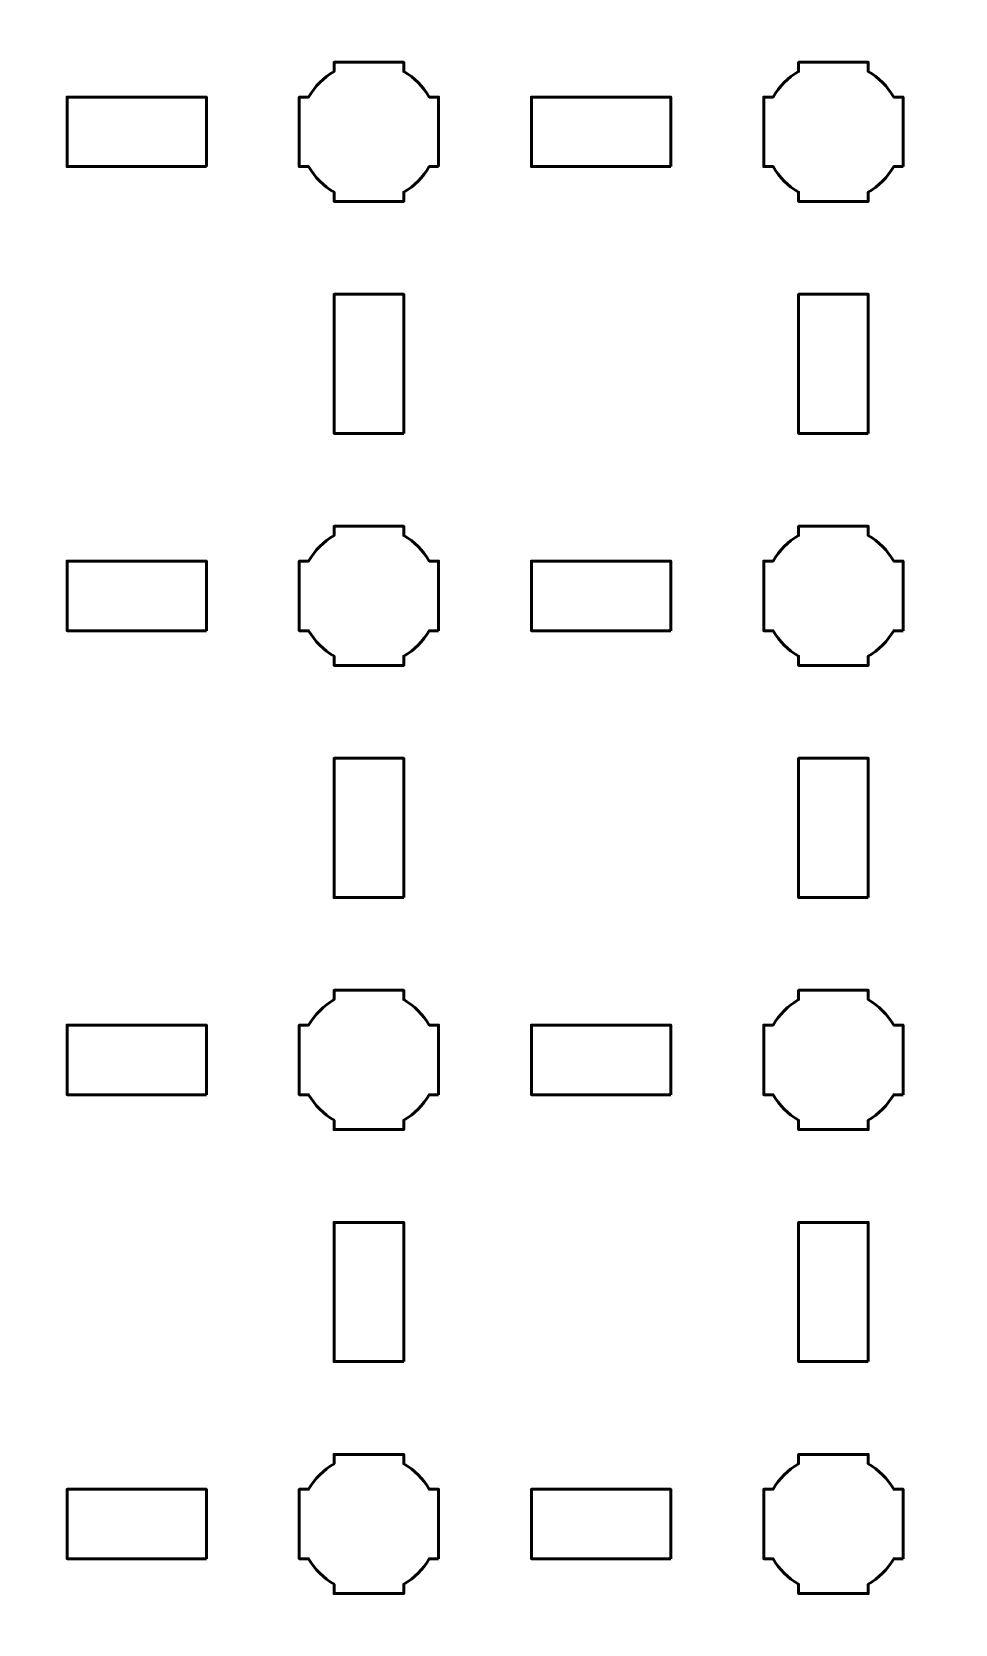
# Model space of a CAD drawing. Header units: centimetres. Extents: x -25.1 to 4.2, y -29.5 to -0.2.
# Drawn here: x -17.95 to -13.98, y -13.28 to -6.42 of the extents above; entities that cross this region are included whole.
import ezdxf

# ---------------------------------------------------------------- set-up
doc = ezdxf.new("R2010")
doc.units = ezdxf.units.CM
doc.header["$MEASUREMENT"] = 0
doc.layers.add('Layer 1', color=7, linetype='Continuous')

msp = doc.modelspace()

# ---------------------------------------------------------------- linework, layer by layer
at = {"layer": 'Layer 1', "color": 250, "lineweight": 53}
msp.add_ellipse((-10.5, -14.85), major_axis=(0, 14.65), ratio=1, dxfattribs=at)
at = {"layer": 'Layer 1', "lineweight": 53}
for points, knots in [([(-16.20002, -7), (-16.20002, -7), (-16.24017, -7), (-16.24017, -7), (-16.24017, -7), (-16.26652, -7.04553), (-16.30449, -7.0835), (-16.35002, -7.10985), (-16.35002, -7.10985), (-16.35002, -7.10985), (-16.35002, -7.15), (-16.35002, -7.15), (-16.35002, -7.15), (-16.35002, -7.15), (-16.50002, -7.15), (-16.50002, -7.15), (-16.50002, -7.15), (-16.50002, -7.15), (-16.65002, -7.15), (-16.65002, -7.15), (-16.65002, -7.15), (-16.65002, -7.15), (-16.65002, -7.10985), (-16.65002, -7.10985), (-16.65002, -7.10985), (-16.69555, -7.0835), (-16.73352, -7.04553), (-16.75987, -7), (-16.75987, -7), (-16.75987, -7), (-16.80002, -7), (-16.80002, -7), (-16.80002, -7), (-16.80002, -7), (-16.80002, -6.85), (-16.80002, -6.85), (-16.80002, -6.85), (-16.80002, -6.85), (-16.80002, -6.7), (-16.80002, -6.7), (-16.80002, -6.7), (-16.80002, -6.7), (-16.75987, -6.7), (-16.75987, -6.7), (-16.75987, -6.7), (-16.73352, -6.65447), (-16.69555, -6.6165), (-16.65002, -6.59015), (-16.65002, -6.59015), (-16.65002, -6.59015), (-16.65002, -6.55), (-16.65002, -6.55), (-16.65002, -6.55), (-16.65002, -6.55), (-16.50002, -6.55), (-16.50002, -6.55), (-16.50002, -6.55), (-16.50002, -6.55), (-16.35002, -6.55), (-16.35002, -6.55), (-16.35002, -6.55), (-16.35002, -6.55), (-16.35002, -6.59015), (-16.35002, -6.59015), (-16.35002, -6.59015), (-16.30449, -6.6165), (-16.26652, -6.65447), (-16.24017, -6.7), (-16.24017, -6.7), (-16.24017, -6.7), (-16.20002, -6.7), (-16.20002, -6.7), (-16.20002, -6.7), (-16.20002, -6.7), (-16.20002, -6.85), (-16.20002, -6.85), (-16.20002, -6.85), (-16.20002, -6.85), (-16.20002, -7), (-16.20002, -7)], [0, 0, 0, 0, 0.05, 0.05, 0.05, 0.05, 0.1, 0.1, 0.1, 0.1, 0.15, 0.15, 0.15, 0.15, 0.2, 0.2, 0.2, 0.2, 0.25, 0.25, 0.25, 0.25, 0.3, 0.3, 0.3, 0.3, 0.35, 0.35, 0.35, 0.35, 0.4, 0.4, 0.4, 0.4, 0.45, 0.45, 0.45, 0.45, 0.5, 0.5, 0.5, 0.5, 0.55, 0.55, 0.55, 0.55, 0.6, 0.6, 0.6, 0.6, 0.65, 0.65, 0.65, 0.65, 0.7, 0.7, 0.7, 0.7, 0.75, 0.75, 0.75, 0.75, 0.8, 0.8, 0.8, 0.8, 0.85, 0.85, 0.85, 0.85, 0.9, 0.9, 0.9, 0.9, 0.95, 0.95, 0.95, 0.95, 1, 1, 1, 1]), ([(-14.20002, -7), (-14.20002, -7), (-14.24017, -7), (-14.24017, -7), (-14.24017, -7), (-14.26652, -7.04553), (-14.30449, -7.0835), (-14.35002, -7.10985), (-14.35002, -7.10985), (-14.35002, -7.10985), (-14.35002, -7.15), (-14.35002, -7.15), (-14.35002, -7.15), (-14.35002, -7.15), (-14.50002, -7.15), (-14.50002, -7.15), (-14.50002, -7.15), (-14.50002, -7.15), (-14.65002, -7.15), (-14.65002, -7.15), (-14.65002, -7.15), (-14.65002, -7.15), (-14.65002, -7.10985), (-14.65002, -7.10985), (-14.65002, -7.10985), (-14.69555, -7.0835), (-14.73352, -7.04553), (-14.75987, -7), (-14.75987, -7), (-14.75987, -7), (-14.80002, -7), (-14.80002, -7), (-14.80002, -7), (-14.80002, -7), (-14.80002, -6.85), (-14.80002, -6.85), (-14.80002, -6.85), (-14.80002, -6.85), (-14.80002, -6.7), (-14.80002, -6.7), (-14.80002, -6.7), (-14.80002, -6.7), (-14.75987, -6.7), (-14.75987, -6.7), (-14.75987, -6.7), (-14.73352, -6.65447), (-14.69555, -6.6165), (-14.65002, -6.59015), (-14.65002, -6.59015), (-14.65002, -6.59015), (-14.65002, -6.55), (-14.65002, -6.55), (-14.65002, -6.55), (-14.65002, -6.55), (-14.50002, -6.55), (-14.50002, -6.55), (-14.50002, -6.55), (-14.50002, -6.55), (-14.35002, -6.55), (-14.35002, -6.55), (-14.35002, -6.55), (-14.35002, -6.55), (-14.35002, -6.59015), (-14.35002, -6.59015), (-14.35002, -6.59015), (-14.30449, -6.6165), (-14.26652, -6.65447), (-14.24017, -6.7), (-14.24017, -6.7), (-14.24017, -6.7), (-14.20002, -6.7), (-14.20002, -6.7), (-14.20002, -6.7), (-14.20002, -6.7), (-14.20002, -6.85), (-14.20002, -6.85), (-14.20002, -6.85), (-14.20002, -6.85), (-14.20002, -7), (-14.20002, -7)], [0, 0, 0, 0, 0.05, 0.05, 0.05, 0.05, 0.1, 0.1, 0.1, 0.1, 0.15, 0.15, 0.15, 0.15, 0.2, 0.2, 0.2, 0.2, 0.25, 0.25, 0.25, 0.25, 0.3, 0.3, 0.3, 0.3, 0.35, 0.35, 0.35, 0.35, 0.4, 0.4, 0.4, 0.4, 0.45, 0.45, 0.45, 0.45, 0.5, 0.5, 0.5, 0.5, 0.55, 0.55, 0.55, 0.55, 0.6, 0.6, 0.6, 0.6, 0.65, 0.65, 0.65, 0.65, 0.7, 0.7, 0.7, 0.7, 0.75, 0.75, 0.75, 0.75, 0.8, 0.8, 0.8, 0.8, 0.85, 0.85, 0.85, 0.85, 0.9, 0.9, 0.9, 0.9, 0.95, 0.95, 0.95, 0.95, 1, 1, 1, 1]), ([(-17.20002, -7), (-17.20002, -7), (-17.80002, -7), (-17.80002, -7), (-17.80002, -7), (-17.80002, -7), (-17.80002, -6.7), (-17.80002, -6.7), (-17.80002, -6.7), (-17.80002, -6.7), (-17.20002, -6.7), (-17.20002, -6.7), (-17.20002, -6.7), (-17.20002, -6.7), (-17.20002, -7), (-17.20002, -7)], [0, 0, 0, 0, 0.25, 0.25, 0.25, 0.25, 0.5, 0.5, 0.5, 0.5, 0.75, 0.75, 0.75, 0.75, 1, 1, 1, 1]), ([(-15.20002, -7), (-15.20002, -7), (-15.80002, -7), (-15.80002, -7), (-15.80002, -7), (-15.80002, -7), (-15.80002, -6.7), (-15.80002, -6.7), (-15.80002, -6.7), (-15.80002, -6.7), (-15.20002, -6.7), (-15.20002, -6.7), (-15.20002, -6.7), (-15.20002, -6.7), (-15.20002, -7), (-15.20002, -7)], [0, 0, 0, 0, 0.25, 0.25, 0.25, 0.25, 0.5, 0.5, 0.5, 0.5, 0.75, 0.75, 0.75, 0.75, 1, 1, 1, 1]), ([(-16.35002, -8.15), (-16.35002, -8.15), (-16.65002, -8.15), (-16.65002, -8.15), (-16.65002, -8.15), (-16.65002, -8.15), (-16.65002, -7.55), (-16.65002, -7.55), (-16.65002, -7.55), (-16.65002, -7.55), (-16.35002, -7.55), (-16.35002, -7.55), (-16.35002, -7.55), (-16.35002, -7.55), (-16.35002, -8.15), (-16.35002, -8.15)], [0, 0, 0, 0, 0.25, 0.25, 0.25, 0.25, 0.5, 0.5, 0.5, 0.5, 0.75, 0.75, 0.75, 0.75, 1, 1, 1, 1]), ([(-14.35002, -8.15), (-14.35002, -8.15), (-14.65002, -8.15), (-14.65002, -8.15), (-14.65002, -8.15), (-14.65002, -8.15), (-14.65002, -7.55), (-14.65002, -7.55), (-14.65002, -7.55), (-14.65002, -7.55), (-14.35002, -7.55), (-14.35002, -7.55), (-14.35002, -7.55), (-14.35002, -7.55), (-14.35002, -8.15), (-14.35002, -8.15)], [0, 0, 0, 0, 0.25, 0.25, 0.25, 0.25, 0.5, 0.5, 0.5, 0.5, 0.75, 0.75, 0.75, 0.75, 1, 1, 1, 1]), ([(-16.20002, -9), (-16.20002, -9), (-16.24017, -9), (-16.24017, -9), (-16.24017, -9), (-16.26652, -9.04553), (-16.30449, -9.0835), (-16.35002, -9.10985), (-16.35002, -9.10985), (-16.35002, -9.10985), (-16.35002, -9.15), (-16.35002, -9.15), (-16.35002, -9.15), (-16.35002, -9.15), (-16.50002, -9.15), (-16.50002, -9.15), (-16.50002, -9.15), (-16.50002, -9.15), (-16.65002, -9.15), (-16.65002, -9.15), (-16.65002, -9.15), (-16.65002, -9.15), (-16.65002, -9.10985), (-16.65002, -9.10985), (-16.65002, -9.10985), (-16.69555, -9.0835), (-16.73352, -9.04553), (-16.75987, -9), (-16.75987, -9), (-16.75987, -9), (-16.80002, -9), (-16.80002, -9), (-16.80002, -9), (-16.80002, -9), (-16.80002, -8.85), (-16.80002, -8.85), (-16.80002, -8.85), (-16.80002, -8.85), (-16.80002, -8.7), (-16.80002, -8.7), (-16.80002, -8.7), (-16.80002, -8.7), (-16.75987, -8.7), (-16.75987, -8.7), (-16.75987, -8.7), (-16.73352, -8.65447), (-16.69555, -8.6165), (-16.65002, -8.59015), (-16.65002, -8.59015), (-16.65002, -8.59015), (-16.65002, -8.55), (-16.65002, -8.55), (-16.65002, -8.55), (-16.65002, -8.55), (-16.50002, -8.55), (-16.50002, -8.55), (-16.50002, -8.55), (-16.50002, -8.55), (-16.35002, -8.55), (-16.35002, -8.55), (-16.35002, -8.55), (-16.35002, -8.55), (-16.35002, -8.59015), (-16.35002, -8.59015), (-16.35002, -8.59015), (-16.30449, -8.6165), (-16.26652, -8.65447), (-16.24017, -8.7), (-16.24017, -8.7), (-16.24017, -8.7), (-16.20002, -8.7), (-16.20002, -8.7), (-16.20002, -8.7), (-16.20002, -8.7), (-16.20002, -8.85), (-16.20002, -8.85), (-16.20002, -8.85), (-16.20002, -8.85), (-16.20002, -9), (-16.20002, -9)], [0, 0, 0, 0, 0.05, 0.05, 0.05, 0.05, 0.1, 0.1, 0.1, 0.1, 0.15, 0.15, 0.15, 0.15, 0.2, 0.2, 0.2, 0.2, 0.25, 0.25, 0.25, 0.25, 0.3, 0.3, 0.3, 0.3, 0.35, 0.35, 0.35, 0.35, 0.4, 0.4, 0.4, 0.4, 0.45, 0.45, 0.45, 0.45, 0.5, 0.5, 0.5, 0.5, 0.55, 0.55, 0.55, 0.55, 0.6, 0.6, 0.6, 0.6, 0.65, 0.65, 0.65, 0.65, 0.7, 0.7, 0.7, 0.7, 0.75, 0.75, 0.75, 0.75, 0.8, 0.8, 0.8, 0.8, 0.85, 0.85, 0.85, 0.85, 0.9, 0.9, 0.9, 0.9, 0.95, 0.95, 0.95, 0.95, 1, 1, 1, 1]), ([(-14.20002, -9), (-14.20002, -9), (-14.24017, -9), (-14.24017, -9), (-14.24017, -9), (-14.26652, -9.04553), (-14.30449, -9.0835), (-14.35002, -9.10985), (-14.35002, -9.10985), (-14.35002, -9.10985), (-14.35002, -9.15), (-14.35002, -9.15), (-14.35002, -9.15), (-14.35002, -9.15), (-14.50002, -9.15), (-14.50002, -9.15), (-14.50002, -9.15), (-14.50002, -9.15), (-14.65002, -9.15), (-14.65002, -9.15), (-14.65002, -9.15), (-14.65002, -9.15), (-14.65002, -9.10985), (-14.65002, -9.10985), (-14.65002, -9.10985), (-14.69555, -9.0835), (-14.73352, -9.04553), (-14.75987, -9), (-14.75987, -9), (-14.75987, -9), (-14.80002, -9), (-14.80002, -9), (-14.80002, -9), (-14.80002, -9), (-14.80002, -8.85), (-14.80002, -8.85), (-14.80002, -8.85), (-14.80002, -8.85), (-14.80002, -8.7), (-14.80002, -8.7), (-14.80002, -8.7), (-14.80002, -8.7), (-14.75987, -8.7), (-14.75987, -8.7), (-14.75987, -8.7), (-14.73352, -8.65447), (-14.69555, -8.6165), (-14.65002, -8.59015), (-14.65002, -8.59015), (-14.65002, -8.59015), (-14.65002, -8.55), (-14.65002, -8.55), (-14.65002, -8.55), (-14.65002, -8.55), (-14.50002, -8.55), (-14.50002, -8.55), (-14.50002, -8.55), (-14.50002, -8.55), (-14.35002, -8.55), (-14.35002, -8.55), (-14.35002, -8.55), (-14.35002, -8.55), (-14.35002, -8.59015), (-14.35002, -8.59015), (-14.35002, -8.59015), (-14.30449, -8.6165), (-14.26652, -8.65447), (-14.24017, -8.7), (-14.24017, -8.7), (-14.24017, -8.7), (-14.20002, -8.7), (-14.20002, -8.7), (-14.20002, -8.7), (-14.20002, -8.7), (-14.20002, -8.85), (-14.20002, -8.85), (-14.20002, -8.85), (-14.20002, -8.85), (-14.20002, -9), (-14.20002, -9)], [0, 0, 0, 0, 0.05, 0.05, 0.05, 0.05, 0.1, 0.1, 0.1, 0.1, 0.15, 0.15, 0.15, 0.15, 0.2, 0.2, 0.2, 0.2, 0.25, 0.25, 0.25, 0.25, 0.3, 0.3, 0.3, 0.3, 0.35, 0.35, 0.35, 0.35, 0.4, 0.4, 0.4, 0.4, 0.45, 0.45, 0.45, 0.45, 0.5, 0.5, 0.5, 0.5, 0.55, 0.55, 0.55, 0.55, 0.6, 0.6, 0.6, 0.6, 0.65, 0.65, 0.65, 0.65, 0.7, 0.7, 0.7, 0.7, 0.75, 0.75, 0.75, 0.75, 0.8, 0.8, 0.8, 0.8, 0.85, 0.85, 0.85, 0.85, 0.9, 0.9, 0.9, 0.9, 0.95, 0.95, 0.95, 0.95, 1, 1, 1, 1]), ([(-17.20002, -9), (-17.20002, -9), (-17.80002, -9), (-17.80002, -9), (-17.80002, -9), (-17.80002, -9), (-17.80002, -8.7), (-17.80002, -8.7), (-17.80002, -8.7), (-17.80002, -8.7), (-17.20002, -8.7), (-17.20002, -8.7), (-17.20002, -8.7), (-17.20002, -8.7), (-17.20002, -9), (-17.20002, -9)], [0, 0, 0, 0, 0.25, 0.25, 0.25, 0.25, 0.5, 0.5, 0.5, 0.5, 0.75, 0.75, 0.75, 0.75, 1, 1, 1, 1]), ([(-15.20002, -9), (-15.20002, -9), (-15.80002, -9), (-15.80002, -9), (-15.80002, -9), (-15.80002, -9), (-15.80002, -8.7), (-15.80002, -8.7), (-15.80002, -8.7), (-15.80002, -8.7), (-15.20002, -8.7), (-15.20002, -8.7), (-15.20002, -8.7), (-15.20002, -8.7), (-15.20002, -9), (-15.20002, -9)], [0, 0, 0, 0, 0.25, 0.25, 0.25, 0.25, 0.5, 0.5, 0.5, 0.5, 0.75, 0.75, 0.75, 0.75, 1, 1, 1, 1]), ([(-16.35002, -10.15), (-16.35002, -10.15), (-16.65002, -10.15), (-16.65002, -10.15), (-16.65002, -10.15), (-16.65002, -10.15), (-16.65002, -9.55), (-16.65002, -9.55), (-16.65002, -9.55), (-16.65002, -9.55), (-16.35002, -9.55), (-16.35002, -9.55), (-16.35002, -9.55), (-16.35002, -9.55), (-16.35002, -10.15), (-16.35002, -10.15)], [0, 0, 0, 0, 0.25, 0.25, 0.25, 0.25, 0.5, 0.5, 0.5, 0.5, 0.75, 0.75, 0.75, 0.75, 1, 1, 1, 1]), ([(-14.35002, -10.15), (-14.35002, -10.15), (-14.65002, -10.15), (-14.65002, -10.15), (-14.65002, -10.15), (-14.65002, -10.15), (-14.65002, -9.55), (-14.65002, -9.55), (-14.65002, -9.55), (-14.65002, -9.55), (-14.35002, -9.55), (-14.35002, -9.55), (-14.35002, -9.55), (-14.35002, -9.55), (-14.35002, -10.15), (-14.35002, -10.15)], [0, 0, 0, 0, 0.25, 0.25, 0.25, 0.25, 0.5, 0.5, 0.5, 0.5, 0.75, 0.75, 0.75, 0.75, 1, 1, 1, 1]), ([(-16.20002, -11), (-16.20002, -11), (-16.24017, -11), (-16.24017, -11), (-16.24017, -11), (-16.26652, -11.04553), (-16.30449, -11.0835), (-16.35002, -11.10985), (-16.35002, -11.10985), (-16.35002, -11.10985), (-16.35002, -11.15), (-16.35002, -11.15), (-16.35002, -11.15), (-16.35002, -11.15), (-16.50002, -11.15), (-16.50002, -11.15), (-16.50002, -11.15), (-16.50002, -11.15), (-16.65002, -11.15), (-16.65002, -11.15), (-16.65002, -11.15), (-16.65002, -11.15), (-16.65002, -11.10985), (-16.65002, -11.10985), (-16.65002, -11.10985), (-16.69555, -11.0835), (-16.73352, -11.04553), (-16.75987, -11), (-16.75987, -11), (-16.75987, -11), (-16.80002, -11), (-16.80002, -11), (-16.80002, -11), (-16.80002, -11), (-16.80002, -10.85), (-16.80002, -10.85), (-16.80002, -10.85), (-16.80002, -10.85), (-16.80002, -10.7), (-16.80002, -10.7), (-16.80002, -10.7), (-16.80002, -10.7), (-16.75987, -10.7), (-16.75987, -10.7), (-16.75987, -10.7), (-16.73352, -10.65447), (-16.69555, -10.6165), (-16.65002, -10.59015), (-16.65002, -10.59015), (-16.65002, -10.59015), (-16.65002, -10.55), (-16.65002, -10.55), (-16.65002, -10.55), (-16.65002, -10.55), (-16.50002, -10.55), (-16.50002, -10.55), (-16.50002, -10.55), (-16.50002, -10.55), (-16.35002, -10.55), (-16.35002, -10.55), (-16.35002, -10.55), (-16.35002, -10.55), (-16.35002, -10.59015), (-16.35002, -10.59015), (-16.35002, -10.59015), (-16.30449, -10.6165), (-16.26652, -10.65447), (-16.24017, -10.7), (-16.24017, -10.7), (-16.24017, -10.7), (-16.20002, -10.7), (-16.20002, -10.7), (-16.20002, -10.7), (-16.20002, -10.7), (-16.20002, -10.85), (-16.20002, -10.85), (-16.20002, -10.85), (-16.20002, -10.85), (-16.20002, -11), (-16.20002, -11)], [0, 0, 0, 0, 0.05, 0.05, 0.05, 0.05, 0.1, 0.1, 0.1, 0.1, 0.15, 0.15, 0.15, 0.15, 0.2, 0.2, 0.2, 0.2, 0.25, 0.25, 0.25, 0.25, 0.3, 0.3, 0.3, 0.3, 0.35, 0.35, 0.35, 0.35, 0.4, 0.4, 0.4, 0.4, 0.45, 0.45, 0.45, 0.45, 0.5, 0.5, 0.5, 0.5, 0.55, 0.55, 0.55, 0.55, 0.6, 0.6, 0.6, 0.6, 0.65, 0.65, 0.65, 0.65, 0.7, 0.7, 0.7, 0.7, 0.75, 0.75, 0.75, 0.75, 0.8, 0.8, 0.8, 0.8, 0.85, 0.85, 0.85, 0.85, 0.9, 0.9, 0.9, 0.9, 0.95, 0.95, 0.95, 0.95, 1, 1, 1, 1]), ([(-14.20002, -11), (-14.20002, -11), (-14.24017, -11), (-14.24017, -11), (-14.24017, -11), (-14.26652, -11.04553), (-14.30449, -11.0835), (-14.35002, -11.10985), (-14.35002, -11.10985), (-14.35002, -11.10985), (-14.35002, -11.15), (-14.35002, -11.15), (-14.35002, -11.15), (-14.35002, -11.15), (-14.50002, -11.15), (-14.50002, -11.15), (-14.50002, -11.15), (-14.50002, -11.15), (-14.65002, -11.15), (-14.65002, -11.15), (-14.65002, -11.15), (-14.65002, -11.15), (-14.65002, -11.10985), (-14.65002, -11.10985), (-14.65002, -11.10985), (-14.69555, -11.0835), (-14.73352, -11.04553), (-14.75987, -11), (-14.75987, -11), (-14.75987, -11), (-14.80002, -11), (-14.80002, -11), (-14.80002, -11), (-14.80002, -11), (-14.80002, -10.85), (-14.80002, -10.85), (-14.80002, -10.85), (-14.80002, -10.85), (-14.80002, -10.7), (-14.80002, -10.7), (-14.80002, -10.7), (-14.80002, -10.7), (-14.75987, -10.7), (-14.75987, -10.7), (-14.75987, -10.7), (-14.73352, -10.65447), (-14.69555, -10.6165), (-14.65002, -10.59015), (-14.65002, -10.59015), (-14.65002, -10.59015), (-14.65002, -10.55), (-14.65002, -10.55), (-14.65002, -10.55), (-14.65002, -10.55), (-14.50002, -10.55), (-14.50002, -10.55), (-14.50002, -10.55), (-14.50002, -10.55), (-14.35002, -10.55), (-14.35002, -10.55), (-14.35002, -10.55), (-14.35002, -10.55), (-14.35002, -10.59015), (-14.35002, -10.59015), (-14.35002, -10.59015), (-14.30449, -10.6165), (-14.26652, -10.65447), (-14.24017, -10.7), (-14.24017, -10.7), (-14.24017, -10.7), (-14.20002, -10.7), (-14.20002, -10.7), (-14.20002, -10.7), (-14.20002, -10.7), (-14.20002, -10.85), (-14.20002, -10.85), (-14.20002, -10.85), (-14.20002, -10.85), (-14.20002, -11), (-14.20002, -11)], [0, 0, 0, 0, 0.05, 0.05, 0.05, 0.05, 0.1, 0.1, 0.1, 0.1, 0.15, 0.15, 0.15, 0.15, 0.2, 0.2, 0.2, 0.2, 0.25, 0.25, 0.25, 0.25, 0.3, 0.3, 0.3, 0.3, 0.35, 0.35, 0.35, 0.35, 0.4, 0.4, 0.4, 0.4, 0.45, 0.45, 0.45, 0.45, 0.5, 0.5, 0.5, 0.5, 0.55, 0.55, 0.55, 0.55, 0.6, 0.6, 0.6, 0.6, 0.65, 0.65, 0.65, 0.65, 0.7, 0.7, 0.7, 0.7, 0.75, 0.75, 0.75, 0.75, 0.8, 0.8, 0.8, 0.8, 0.85, 0.85, 0.85, 0.85, 0.9, 0.9, 0.9, 0.9, 0.95, 0.95, 0.95, 0.95, 1, 1, 1, 1]), ([(-17.20002, -11), (-17.20002, -11), (-17.80002, -11), (-17.80002, -11), (-17.80002, -11), (-17.80002, -11), (-17.80002, -10.7), (-17.80002, -10.7), (-17.80002, -10.7), (-17.80002, -10.7), (-17.20002, -10.7), (-17.20002, -10.7), (-17.20002, -10.7), (-17.20002, -10.7), (-17.20002, -11), (-17.20002, -11)], [0, 0, 0, 0, 0.25, 0.25, 0.25, 0.25, 0.5, 0.5, 0.5, 0.5, 0.75, 0.75, 0.75, 0.75, 1, 1, 1, 1]), ([(-15.20002, -11), (-15.20002, -11), (-15.80002, -11), (-15.80002, -11), (-15.80002, -11), (-15.80002, -11), (-15.80002, -10.7), (-15.80002, -10.7), (-15.80002, -10.7), (-15.80002, -10.7), (-15.20002, -10.7), (-15.20002, -10.7), (-15.20002, -10.7), (-15.20002, -10.7), (-15.20002, -11), (-15.20002, -11)], [0, 0, 0, 0, 0.25, 0.25, 0.25, 0.25, 0.5, 0.5, 0.5, 0.5, 0.75, 0.75, 0.75, 0.75, 1, 1, 1, 1]), ([(-16.35002, -12.15), (-16.35002, -12.15), (-16.65002, -12.15), (-16.65002, -12.15), (-16.65002, -12.15), (-16.65002, -12.15), (-16.65002, -11.55), (-16.65002, -11.55), (-16.65002, -11.55), (-16.65002, -11.55), (-16.35002, -11.55), (-16.35002, -11.55), (-16.35002, -11.55), (-16.35002, -11.55), (-16.35002, -12.15), (-16.35002, -12.15)], [0, 0, 0, 0, 0.25, 0.25, 0.25, 0.25, 0.5, 0.5, 0.5, 0.5, 0.75, 0.75, 0.75, 0.75, 1, 1, 1, 1]), ([(-14.35002, -12.15), (-14.35002, -12.15), (-14.65002, -12.15), (-14.65002, -12.15), (-14.65002, -12.15), (-14.65002, -12.15), (-14.65002, -11.55), (-14.65002, -11.55), (-14.65002, -11.55), (-14.65002, -11.55), (-14.35002, -11.55), (-14.35002, -11.55), (-14.35002, -11.55), (-14.35002, -11.55), (-14.35002, -12.15), (-14.35002, -12.15)], [0, 0, 0, 0, 0.25, 0.25, 0.25, 0.25, 0.5, 0.5, 0.5, 0.5, 0.75, 0.75, 0.75, 0.75, 1, 1, 1, 1]), ([(-16.20002, -13), (-16.20002, -13), (-16.24017, -13), (-16.24017, -13), (-16.24017, -13), (-16.26652, -13.04553), (-16.30449, -13.0835), (-16.35002, -13.10985), (-16.35002, -13.10985), (-16.35002, -13.10985), (-16.35002, -13.15), (-16.35002, -13.15), (-16.35002, -13.15), (-16.35002, -13.15), (-16.50002, -13.15), (-16.50002, -13.15), (-16.50002, -13.15), (-16.50002, -13.15), (-16.65002, -13.15), (-16.65002, -13.15), (-16.65002, -13.15), (-16.65002, -13.15), (-16.65002, -13.10985), (-16.65002, -13.10985), (-16.65002, -13.10985), (-16.69555, -13.0835), (-16.73352, -13.04553), (-16.75987, -13), (-16.75987, -13), (-16.75987, -13), (-16.80002, -13), (-16.80002, -13), (-16.80002, -13), (-16.80002, -13), (-16.80002, -12.85), (-16.80002, -12.85), (-16.80002, -12.85), (-16.80002, -12.85), (-16.80002, -12.7), (-16.80002, -12.7), (-16.80002, -12.7), (-16.80002, -12.7), (-16.75987, -12.7), (-16.75987, -12.7), (-16.75987, -12.7), (-16.73352, -12.65447), (-16.69555, -12.6165), (-16.65002, -12.59015), (-16.65002, -12.59015), (-16.65002, -12.59015), (-16.65002, -12.55), (-16.65002, -12.55), (-16.65002, -12.55), (-16.65002, -12.55), (-16.50002, -12.55), (-16.50002, -12.55), (-16.50002, -12.55), (-16.50002, -12.55), (-16.35002, -12.55), (-16.35002, -12.55), (-16.35002, -12.55), (-16.35002, -12.55), (-16.35002, -12.59015), (-16.35002, -12.59015), (-16.35002, -12.59015), (-16.30449, -12.6165), (-16.26652, -12.65447), (-16.24017, -12.7), (-16.24017, -12.7), (-16.24017, -12.7), (-16.20002, -12.7), (-16.20002, -12.7), (-16.20002, -12.7), (-16.20002, -12.7), (-16.20002, -12.85), (-16.20002, -12.85), (-16.20002, -12.85), (-16.20002, -12.85), (-16.20002, -13), (-16.20002, -13)], [0, 0, 0, 0, 0.05, 0.05, 0.05, 0.05, 0.1, 0.1, 0.1, 0.1, 0.15, 0.15, 0.15, 0.15, 0.2, 0.2, 0.2, 0.2, 0.25, 0.25, 0.25, 0.25, 0.3, 0.3, 0.3, 0.3, 0.35, 0.35, 0.35, 0.35, 0.4, 0.4, 0.4, 0.4, 0.45, 0.45, 0.45, 0.45, 0.5, 0.5, 0.5, 0.5, 0.55, 0.55, 0.55, 0.55, 0.6, 0.6, 0.6, 0.6, 0.65, 0.65, 0.65, 0.65, 0.7, 0.7, 0.7, 0.7, 0.75, 0.75, 0.75, 0.75, 0.8, 0.8, 0.8, 0.8, 0.85, 0.85, 0.85, 0.85, 0.9, 0.9, 0.9, 0.9, 0.95, 0.95, 0.95, 0.95, 1, 1, 1, 1]), ([(-14.20002, -13), (-14.20002, -13), (-14.24017, -13), (-14.24017, -13), (-14.24017, -13), (-14.26652, -13.04553), (-14.30449, -13.0835), (-14.35002, -13.10985), (-14.35002, -13.10985), (-14.35002, -13.10985), (-14.35002, -13.15), (-14.35002, -13.15), (-14.35002, -13.15), (-14.35002, -13.15), (-14.50002, -13.15), (-14.50002, -13.15), (-14.50002, -13.15), (-14.50002, -13.15), (-14.65002, -13.15), (-14.65002, -13.15), (-14.65002, -13.15), (-14.65002, -13.15), (-14.65002, -13.10985), (-14.65002, -13.10985), (-14.65002, -13.10985), (-14.69555, -13.0835), (-14.73352, -13.04553), (-14.75987, -13), (-14.75987, -13), (-14.75987, -13), (-14.80002, -13), (-14.80002, -13), (-14.80002, -13), (-14.80002, -13), (-14.80002, -12.85), (-14.80002, -12.85), (-14.80002, -12.85), (-14.80002, -12.85), (-14.80002, -12.7), (-14.80002, -12.7), (-14.80002, -12.7), (-14.80002, -12.7), (-14.75987, -12.7), (-14.75987, -12.7), (-14.75987, -12.7), (-14.73352, -12.65447), (-14.69555, -12.6165), (-14.65002, -12.59015), (-14.65002, -12.59015), (-14.65002, -12.59015), (-14.65002, -12.55), (-14.65002, -12.55), (-14.65002, -12.55), (-14.65002, -12.55), (-14.50002, -12.55), (-14.50002, -12.55), (-14.50002, -12.55), (-14.50002, -12.55), (-14.35002, -12.55), (-14.35002, -12.55), (-14.35002, -12.55), (-14.35002, -12.55), (-14.35002, -12.59015), (-14.35002, -12.59015), (-14.35002, -12.59015), (-14.30449, -12.6165), (-14.26652, -12.65447), (-14.24017, -12.7), (-14.24017, -12.7), (-14.24017, -12.7), (-14.20002, -12.7), (-14.20002, -12.7), (-14.20002, -12.7), (-14.20002, -12.7), (-14.20002, -12.85), (-14.20002, -12.85), (-14.20002, -12.85), (-14.20002, -12.85), (-14.20002, -13), (-14.20002, -13)], [0, 0, 0, 0, 0.05, 0.05, 0.05, 0.05, 0.1, 0.1, 0.1, 0.1, 0.15, 0.15, 0.15, 0.15, 0.2, 0.2, 0.2, 0.2, 0.25, 0.25, 0.25, 0.25, 0.3, 0.3, 0.3, 0.3, 0.35, 0.35, 0.35, 0.35, 0.4, 0.4, 0.4, 0.4, 0.45, 0.45, 0.45, 0.45, 0.5, 0.5, 0.5, 0.5, 0.55, 0.55, 0.55, 0.55, 0.6, 0.6, 0.6, 0.6, 0.65, 0.65, 0.65, 0.65, 0.7, 0.7, 0.7, 0.7, 0.75, 0.75, 0.75, 0.75, 0.8, 0.8, 0.8, 0.8, 0.85, 0.85, 0.85, 0.85, 0.9, 0.9, 0.9, 0.9, 0.95, 0.95, 0.95, 0.95, 1, 1, 1, 1]), ([(-17.20002, -13), (-17.20002, -13), (-17.80002, -13), (-17.80002, -13), (-17.80002, -13), (-17.80002, -13), (-17.80002, -12.7), (-17.80002, -12.7), (-17.80002, -12.7), (-17.80002, -12.7), (-17.20002, -12.7), (-17.20002, -12.7), (-17.20002, -12.7), (-17.20002, -12.7), (-17.20002, -13), (-17.20002, -13)], [0, 0, 0, 0, 0.25, 0.25, 0.25, 0.25, 0.5, 0.5, 0.5, 0.5, 0.75, 0.75, 0.75, 0.75, 1, 1, 1, 1]), ([(-15.20002, -13), (-15.20002, -13), (-15.80002, -13), (-15.80002, -13), (-15.80002, -13), (-15.80002, -13), (-15.80002, -12.7), (-15.80002, -12.7), (-15.80002, -12.7), (-15.80002, -12.7), (-15.20002, -12.7), (-15.20002, -12.7), (-15.20002, -12.7), (-15.20002, -12.7), (-15.20002, -13), (-15.20002, -13)], [0, 0, 0, 0, 0.25, 0.25, 0.25, 0.25, 0.5, 0.5, 0.5, 0.5, 0.75, 0.75, 0.75, 0.75, 1, 1, 1, 1])]:
    msp.add_open_spline(points, degree=3, knots=knots, dxfattribs=at)

doc.saveas('drawing.dxf')
